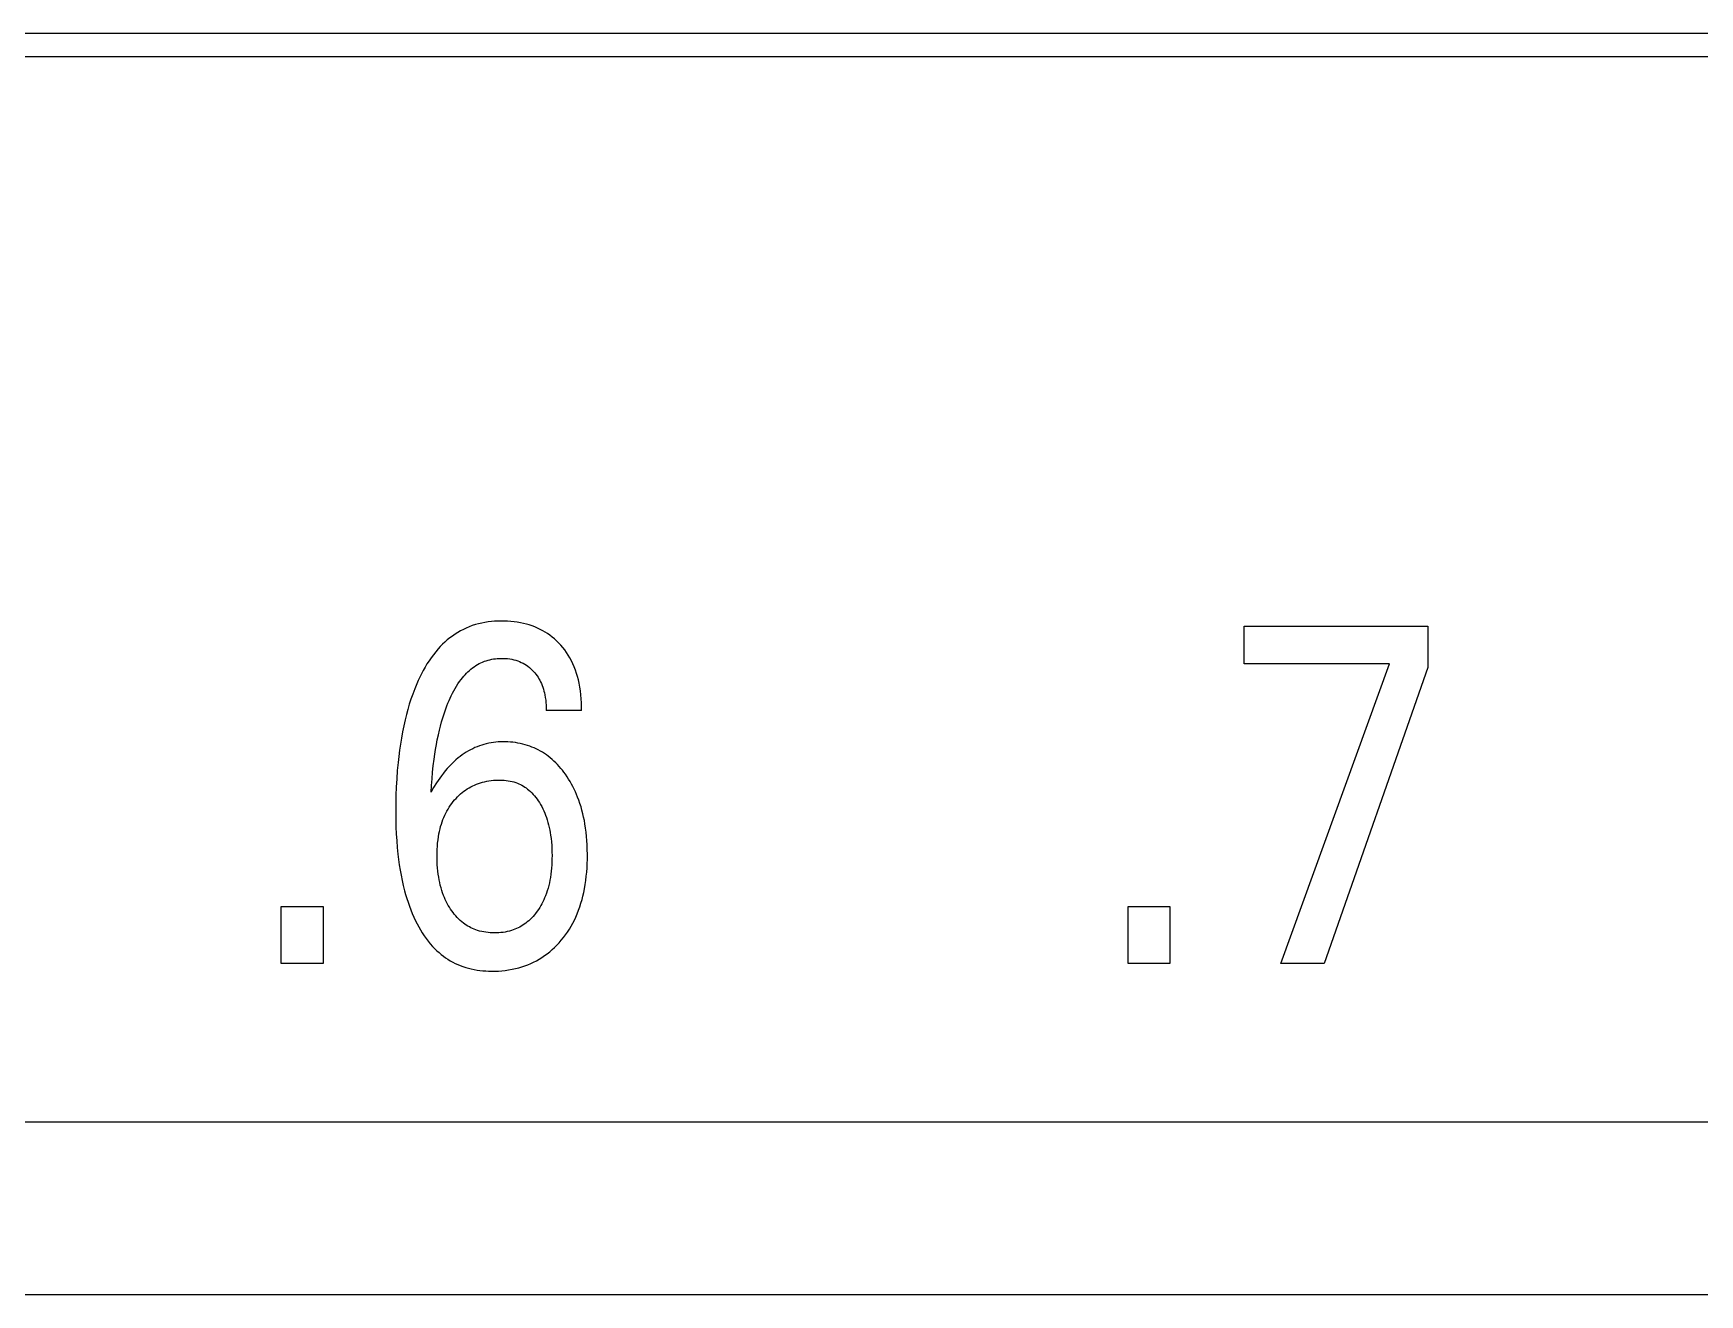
# Model space of a CAD drawing. Extents: x 867151 to 1787449, y -2071112 to -1028603.
# Drawn here: x 871190.04 to 871197.95, y -1032695.35 to -1032689.37 of the extents above; entities that cross this region are included whole.
import ezdxf

# ---------------------------------------------------------------- set-up
doc = ezdxf.new("R2010")
doc.units = 0
doc.header["$LTSCALE"] = 4
doc.header["$MEASUREMENT"] = 0
doc.layers.get('0').update_dxf_attribs({"linetype": 'CONTINUOUS'})
doc.layers.add('20000_FRONT_O', color=7, linetype='CONTINUOUS')

# ---------------------------------------------------------------- blocks, each defined once
blk = doc.blocks.new('CPU')
at = {"layer": '20000_FRONT_O', "color": 7, "linetype": 'Continuous'}
for p, q in [((82828.658, 11011.2525), (82805.908, 11011.2525)), ((82806.018, 11011.1425), (82828.548, 11011.1425)), ((82819.2983, 11008.2633), (82819.2983, 11008.4425)), ((82819.2983, 11008.4425), (82820.1683, 11008.4425)), ((82820.1683, 11008.4425), (82820.1683, 11008.2463)), ((82819.9878, 11008.2633), (82819.2983, 11008.2633)), ((82819.4716, 11006.8425), (82819.9878, 11008.2633)), ((82820.1683, 11008.2463), (82819.6775, 11006.8425)), ((82816.1565, 11008.0422), (82815.9887, 11008.0422)), ((82814.7323, 11006.8425), (82814.7323, 11007.1124)), ((82814.7323, 11007.1124), (82814.93, 11007.1124)), ((82814.93, 11007.1124), (82814.93, 11006.8425)), ((82818.7477, 11006.8425), (82818.7477, 11007.1124)), ((82818.7477, 11007.1124), (82818.9455, 11007.1124)), ((82818.9455, 11007.1124), (82818.9455, 11006.8425)), ((82814.93, 11006.8425), (82814.7323, 11006.8425)), ((82818.9455, 11006.8425), (82818.7477, 11006.8425)), ((82819.6775, 11006.8425), (82819.4716, 11006.8425)), ((82784.958, 11006.0925), (82826.958, 11006.0925)), ((82829.3837, 11005.2725), (82782.5398, 11005.2725))]:
    blk.add_line(p, q, dxfattribs=at)
for points in [[(82816.1565, 11008.0422), (82816.1563, 11008.0607), (82816.1556, 11008.0792), (82816.1545, 11008.0977), (82816.1528, 11008.1162), (82816.1506, 11008.1346), (82816.1478, 11008.1529), (82816.1443, 11008.1711), (82816.1408, 11008.1869), (82816.1367, 11008.2026), (82816.1321, 11008.2182), (82816.1269, 11008.2335), (82816.1212, 11008.2486), (82816.1148, 11008.2635), (82816.1077, 11008.2781), (82816.1006, 11008.2913), (82816.093, 11008.3042), (82816.0848, 11008.3168), (82816.076, 11008.329), (82816.0668, 11008.3408), (82816.057, 11008.3522), (82816.0468, 11008.3631), (82816.0371, 11008.3726), (82816.027, 11008.3817), (82816.0166, 11008.3904), (82816.0059, 11008.3986), (82815.9948, 11008.4064), (82815.9834, 11008.4137), (82815.9718, 11008.4205), (82815.9595, 11008.4269), (82815.9469, 11008.4328), (82815.9341, 11008.4383), (82815.9211, 11008.4431), (82815.9079, 11008.4475), (82815.8945, 11008.4514), (82815.881, 11008.4549), (82815.8661, 11008.4581), (82815.851, 11008.4608), (82815.8359, 11008.4629), (82815.8206, 11008.4645), (82815.8053, 11008.4656), (82815.79, 11008.4662), (82815.7746, 11008.4663), (82815.7591, 11008.466), (82815.7437, 11008.4651), (82815.7283, 11008.4638), (82815.7129, 11008.462), (82815.6976, 11008.4596), (82815.6824, 11008.4566), (82815.6674, 11008.4531), (82815.6525, 11008.4491), (82815.6378, 11008.4444), (82815.6234, 11008.4391), (82815.6092, 11008.4332), (82815.5955, 11008.4267), (82815.582, 11008.4197), (82815.5689, 11008.412), (82815.556, 11008.4039), (82815.5435, 11008.3952), (82815.5314, 11008.386), (82815.5195, 11008.3764), (82815.508, 11008.3663), (82815.4969, 11008.3558), (82815.4862, 11008.345), (82815.4758, 11008.3338), (82815.4643, 11008.3203), (82815.4532, 11008.3064), (82815.4427, 11008.2922), (82815.4327, 11008.2776), (82815.4231, 11008.2627), (82815.414, 11008.2475), (82815.4053, 11008.232), (82815.3971, 11008.2163), (82815.3892, 11008.2004), (82815.3817, 11008.1843), (82815.3745, 11008.1681), (82815.3648, 11008.1443), (82815.3556, 11008.1203), (82815.3472, 11008.0961), (82815.3393, 11008.0717), (82815.332, 11008.0471), (82815.3253, 11008.0224), (82815.3191, 11007.9975), (82815.3127, 11007.969), (82815.3068, 11007.9403), (82815.3016, 11007.9116), (82815.2969, 11007.8827), (82815.2927, 11007.8538), (82815.2891, 11007.8247), (82815.2858, 11007.7957), (82815.2823, 11007.7569), (82815.2794, 11007.7181), (82815.2772, 11007.6792), (82815.2758, 11007.6404), (82815.275, 11007.6015), (82815.2748, 11007.5626), (82815.2752, 11007.5221)], [(82815.4426, 11007.6544), (82815.4446, 11007.686), (82815.447, 11007.7175), (82815.4498, 11007.749), (82815.4531, 11007.7805), (82815.457, 11007.8119), (82815.4602, 11007.8349), (82815.4638, 11007.8578), (82815.4678, 11007.8807), (82815.4721, 11007.9034), (82815.4769, 11007.9261), (82815.4821, 11007.9487), (82815.487, 11007.9684), (82815.4924, 11007.9879), (82815.4981, 11008.0074), (82815.5042, 11008.0267), (82815.5108, 11008.0459), (82815.5179, 11008.0649), (82815.5226, 11008.0769), (82815.5276, 11008.0888), (82815.5328, 11008.1007), (82815.5383, 11008.1124), (82815.544, 11008.1239), (82815.55, 11008.1354), (82815.5564, 11008.1466), (82815.563, 11008.1577), (82815.57, 11008.1686), (82815.5774, 11008.1792), (82815.5851, 11008.1896), (82815.5911, 11008.1971), (82815.5972, 11008.2045), (82815.6036, 11008.2117), (82815.6102, 11008.2186), (82815.617, 11008.2254), (82815.624, 11008.2319), (82815.6312, 11008.2381), (82815.6387, 11008.244), (82815.6464, 11008.2497), (82815.6543, 11008.255), (82815.6624, 11008.2599), (82815.6707, 11008.2645), (82815.6787, 11008.2684), (82815.6869, 11008.272), (82815.6952, 11008.2753), (82815.7037, 11008.2782), (82815.7124, 11008.2807), (82815.7211, 11008.283), (82815.7299, 11008.2849), (82815.7388, 11008.2864), (82815.7477, 11008.2877), (82815.7566, 11008.2886), (82815.7656, 11008.2892), (82815.7746, 11008.2894), (82815.7848, 11008.2894), (82815.7951, 11008.2889), (82815.8052, 11008.2879), (82815.8153, 11008.2866), (82815.8253, 11008.2848), (82815.8353, 11008.2825), (82815.8442, 11008.28), (82815.8531, 11008.2772), (82815.8618, 11008.274), (82815.8703, 11008.2703), (82815.8786, 11008.2662), (82815.8867, 11008.2617), (82815.8944, 11008.2569), (82815.9018, 11008.2516), (82815.909, 11008.246), (82815.9159, 11008.24), (82815.9225, 11008.2337), (82815.9288, 11008.2271), (82815.9344, 11008.2206), (82815.9398, 11008.214), (82815.9448, 11008.2071), (82815.9496, 11008.2001), (82815.9541, 11008.1928), (82815.9582, 11008.1854), (82815.9621, 11008.1778), (82815.9659, 11008.1694), (82815.9694, 11008.1608), (82815.9726, 11008.1521), (82815.9754, 11008.1432), (82815.9779, 11008.1343), (82815.9801, 11008.1253), (82815.982, 11008.1162), (82815.9842, 11008.104), (82815.9859, 11008.0917), (82815.9871, 11008.0794), (82815.988, 11008.067), (82815.9885, 11008.0546), (82815.9887, 11008.0422)], [(82816.1833, 11007.3859), (82816.1826, 11007.4057), (82816.1814, 11007.4254), (82816.1798, 11007.4452), (82816.1777, 11007.4649), (82816.1752, 11007.4845), (82816.1721, 11007.5041), (82816.1692, 11007.5204), (82816.1659, 11007.5367), (82816.1622, 11007.5529), (82816.1581, 11007.5689), (82816.1536, 11007.5849), (82816.1486, 11007.6007), (82816.1432, 11007.6164), (82816.1374, 11007.6319), (82816.1322, 11007.6444), (82816.1267, 11007.6569), (82816.1209, 11007.6692), (82816.1148, 11007.6814), (82816.1084, 11007.6933), (82816.1016, 11007.7052), (82816.0945, 11007.7168), (82816.0871, 11007.7282), (82816.0794, 11007.7395), (82816.0724, 11007.7491), (82816.0652, 11007.7585), (82816.0577, 11007.7677), (82816.05, 11007.7767), (82816.042, 11007.7854), (82816.0338, 11007.794), (82816.0253, 11007.8022), (82816.0165, 11007.8102), (82816.0075, 11007.8178), (82815.9982, 11007.8251), (82815.9892, 11007.8317), (82815.9799, 11007.838), (82815.9705, 11007.844), (82815.9609, 11007.8496), (82815.951, 11007.855), (82815.9411, 11007.86), (82815.9309, 11007.8646), (82815.9206, 11007.869), (82815.9101, 11007.8729), (82815.8996, 11007.8765), (82815.8883, 11007.88), (82815.877, 11007.883), (82815.8655, 11007.8857), (82815.854, 11007.8879), (82815.8424, 11007.8898), (82815.8307, 11007.8913), (82815.819, 11007.8925), (82815.8072, 11007.8932), (82815.7955, 11007.8936), (82815.7837, 11007.8937), (82815.7722, 11007.8934), (82815.7608, 11007.8928), (82815.7494, 11007.8918), (82815.7381, 11007.8905), (82815.7268, 11007.8888), (82815.7156, 11007.8867), (82815.7044, 11007.8842), (82815.6934, 11007.8814), (82815.6825, 11007.8782), (82815.6717, 11007.8745), (82815.6609, 11007.8704), (82815.6502, 11007.8659), (82815.6397, 11007.861), (82815.6294, 11007.8557), (82815.6193, 11007.8501), (82815.6093, 11007.8441), (82815.5996, 11007.8378), (82815.59, 11007.8312), (82815.5807, 11007.8243), (82815.5716, 11007.8171), (82815.5605, 11007.8077), (82815.5497, 11007.798), (82815.5393, 11007.7879), (82815.5292, 11007.7774), (82815.5195, 11007.7667), (82815.51, 11007.7557), (82815.5009, 11007.7445), (82815.492, 11007.733), (82815.4834, 11007.7213), (82815.468, 11007.6988), (82815.4544, 11007.6765), (82815.4483, 11007.6655), (82815.4426, 11007.6544)], [(82815.5542, 11007.6181), (82815.5608, 11007.6256), (82815.5676, 11007.6328), (82815.5748, 11007.6398), (82815.5822, 11007.6465), (82815.5898, 11007.6529), (82815.5976, 11007.6591), (82815.6057, 11007.6649), (82815.614, 11007.6704), (82815.6225, 11007.6755), (82815.6311, 11007.6803), (82815.6399, 11007.6847), (82815.6488, 11007.6888), (82815.658, 11007.6925), (82815.6672, 11007.696), (82815.6766, 11007.699), (82815.686, 11007.7018), (82815.6963, 11007.7044), (82815.7067, 11007.7066), (82815.7171, 11007.7085), (82815.7276, 11007.71), (82815.7382, 11007.7111), (82815.7488, 11007.7118), (82815.7594, 11007.7122), (82815.7701, 11007.7123), (82815.7795, 11007.712), (82815.789, 11007.7114), (82815.7984, 11007.7105), (82815.8078, 11007.7093), (82815.8171, 11007.7077), (82815.8263, 11007.7057), (82815.8354, 11007.7033), (82815.8444, 11007.7004), (82815.8518, 11007.6976), (82815.8592, 11007.6946), (82815.8664, 11007.6912), (82815.8735, 11007.6875), (82815.8804, 11007.6835), (82815.8872, 11007.6792), (82815.8938, 11007.6747), (82815.9002, 11007.6699), (82815.9063, 11007.6649), (82815.9136, 11007.6584), (82815.9205, 11007.6517), (82815.9272, 11007.6446), (82815.9335, 11007.6373), (82815.9395, 11007.6297), (82815.9453, 11007.6218), (82815.9508, 11007.6138), (82815.956, 11007.6057), (82815.9618, 11007.596), (82815.9672, 11007.5862), (82815.9722, 11007.5762), (82815.977, 11007.5661), (82815.9814, 11007.5558), (82815.9855, 11007.5454), (82815.9893, 11007.5349), (82815.9931, 11007.5231), (82815.9966, 11007.5113), (82815.9998, 11007.4994), (82816.0026, 11007.4874), (82816.0051, 11007.4753), (82816.0073, 11007.4631), (82816.0093, 11007.4509), (82816.0114, 11007.4349), (82816.0131, 11007.4187), (82816.0144, 11007.4026), (82816.0152, 11007.3864), (82816.0157, 11007.3702), (82816.0159, 11007.3539), (82816.0158, 11007.3392), (82816.0153, 11007.3244), (82816.0146, 11007.3097), (82816.0135, 11007.295), (82816.0121, 11007.2803), (82816.0103, 11007.2657), (82816.0081, 11007.2511), (82816.0059, 11007.2383), (82816.0033, 11007.2256), (82816.0004, 11007.2129), (82815.9971, 11007.2004), (82815.9934, 11007.1879), (82815.9894, 11007.1756), (82815.9849, 11007.1634), (82815.981, 11007.1539), (82815.9768, 11007.1444), (82815.9724, 11007.1351), (82815.9677, 11007.1259), (82815.9627, 11007.1169), (82815.9574, 11007.108), (82815.9519, 11007.0993), (82815.9461, 11007.0908), (82815.9382, 11007.0803)], [(82815.9382, 11007.0803), (82815.9323, 11007.0729), (82815.9261, 11007.0657), (82815.9196, 11007.0588), (82815.9129, 11007.052), (82815.9059, 11007.0456), (82815.8987, 11007.0394), (82815.8912, 11007.0335), (82815.8843, 11007.0286), (82815.8773, 11007.0239), (82815.87, 11007.0195), (82815.8626, 11007.0154), (82815.855, 11007.0116), (82815.8473, 11007.008), (82815.8395, 11007.0048), (82815.8315, 11007.0018), (82815.8235, 11006.9991), (82815.8137, 11006.9963), (82815.8038, 11006.9939), (82815.7937, 11006.9919), (82815.7837, 11006.9903), (82815.7735, 11006.9891), (82815.7633, 11006.9883), (82815.7531, 11006.9878), (82815.7429, 11006.9877), (82815.7327, 11006.9878), (82815.7226, 11006.9883), (82815.7125, 11006.9892), (82815.7025, 11006.9904), (82815.6925, 11006.992), (82815.6826, 11006.994), (82815.6728, 11006.9964), (82815.6631, 11006.9993), (82815.6551, 11007.002), (82815.6472, 11007.005), (82815.6394, 11007.0083), (82815.6317, 11007.0119), (82815.6242, 11007.0158), (82815.6168, 11007.0199), (82815.6096, 11007.0244), (82815.6025, 11007.0291), (82815.5957, 11007.034), (82815.5878, 11007.0402), (82815.5802, 11007.0468), (82815.5729, 11007.0537), (82815.5659, 11007.0608), (82815.5592, 11007.0683), (82815.5527, 11007.076), (82815.5465, 11007.0839), (82815.5406, 11007.092), (82815.5347, 11007.1005), (82815.5292, 11007.1093), (82815.5239, 11007.1182), (82815.5189, 11007.1273), (82815.5142, 11007.1365), (82815.5098, 11007.1459), (82815.5056, 11007.1553), (82815.5018, 11007.1649), (82815.4973, 11007.1771), (82815.4932, 11007.1893), (82815.4896, 11007.2017), (82815.4863, 11007.2142), (82815.4833, 11007.2268), (82815.4807, 11007.2395), (82815.4785, 11007.2522), (82815.4763, 11007.2667), (82815.4745, 11007.2811), (82815.4731, 11007.2956), (82815.472, 11007.3102), (82815.4712, 11007.3247), (82815.4708, 11007.3393), (82815.4707, 11007.3539), (82815.4709, 11007.3689), (82815.4714, 11007.3838), (82815.4723, 11007.3987), (82815.4736, 11007.4136), (82815.4753, 11007.4284), (82815.4774, 11007.4432), (82815.48, 11007.4579), (82815.4823, 11007.4692), (82815.485, 11007.4805), (82815.4879, 11007.4917), (82815.4912, 11007.5028), (82815.4948, 11007.5138), (82815.4988, 11007.5246), (82815.5031, 11007.5354), (82815.5078, 11007.5459), (82815.5125, 11007.5556), (82815.5175, 11007.5651), (82815.5229, 11007.5745), (82815.5285, 11007.5837), (82815.5345, 11007.5926), (82815.5408, 11007.6014), (82815.5473, 11007.6099), (82815.5542, 11007.6181)], [(82815.2752, 11007.5221), (82815.2761, 11007.4897), (82815.2775, 11007.4573), (82815.2794, 11007.4249), (82815.282, 11007.3926), (82815.2852, 11007.3603), (82815.2882, 11007.3354), (82815.2917, 11007.3105), (82815.2956, 11007.2857), (82815.3, 11007.261), (82815.305, 11007.2364), (82815.3105, 11007.2119), (82815.3167, 11007.1876), (82815.3218, 11007.1692), (82815.3272, 11007.1509), (82815.3331, 11007.1328), (82815.3394, 11007.1148), (82815.3461, 11007.0969), (82815.3533, 11007.0792), (82815.361, 11007.0617), (82815.3691, 11007.0444), (82815.3764, 11007.0299), (82815.384, 11007.0157), (82815.3921, 11007.0016), (82815.4005, 11006.9878), (82815.4094, 11006.9743), (82815.4187, 11006.9611), (82815.4285, 11006.9482), (82815.4388, 11006.9358), (82815.4495, 11006.9237), (82815.4607, 11006.9121), (82815.4702, 11006.903), (82815.4801, 11006.8942), (82815.4902, 11006.8857), (82815.5006, 11006.8777), (82815.5113, 11006.87), (82815.5223, 11006.8627), (82815.5336, 11006.8558), (82815.545, 11006.8493), (82815.5567, 11006.8433), (82815.5687, 11006.8378), (82815.5808, 11006.8327), (82815.5937, 11006.8279), (82815.6067, 11006.8236), (82815.62, 11006.8199), (82815.6333, 11006.8166), (82815.6468, 11006.8139), (82815.6604, 11006.8115), (82815.6741, 11006.8097), (82815.6878, 11006.8082), (82815.7016, 11006.8072), (82815.7154, 11006.8065), (82815.7292, 11006.8062), (82815.7456, 11006.8064), (82815.7618, 11006.807), (82815.7781, 11006.8082), (82815.7942, 11006.8099), (82815.8103, 11006.8122), (82815.8263, 11006.815), (82815.8422, 11006.8185), (82815.8579, 11006.8225), (82815.8724, 11006.8268), (82815.8867, 11006.8316), (82815.9009, 11006.8369), (82815.9149, 11006.8427), (82815.9286, 11006.8491), (82815.9421, 11006.8559), (82815.9552, 11006.8633), (82815.9681, 11006.8712), (82815.9809, 11006.8798), (82815.9933, 11006.8889), (82816.0054, 11006.8984), (82816.017, 11006.9084), (82816.0284, 11006.9188), (82816.0393, 11006.9297), (82816.0498, 11006.9409), (82816.0599, 11006.9525), (82816.0702, 11006.9651), (82816.0799, 11006.9781), (82816.0893, 11006.9914), (82816.0981, 11007.0051), (82816.1065, 11007.019), (82816.1144, 11007.0332), (82816.1218, 11007.0477), (82816.1287, 11007.0624), (82816.1357, 11007.0786), (82816.1421, 11007.095), (82816.148, 11007.1116), (82816.1533, 11007.1284), (82816.1582, 11007.1453), (82816.1626, 11007.1624), (82816.1665, 11007.1796), (82816.17, 11007.1969), (82816.1734, 11007.2167), (82816.1763, 11007.2365), (82816.1786, 11007.2563), (82816.1805, 11007.2763), (82816.182, 11007.2962), (82816.183, 11007.3162), (82816.1835, 11007.3362), (82816.1837, 11007.3562), (82816.1833, 11007.3859)]]:
    blk.add_lwpolyline(points, dxfattribs=at)

msp = doc.modelspace()

# ---------------------------------------------------------------- block references
msp.add_blockref('CPU', (788376.4881, -1043700.6242))

doc.saveas('drawing.dxf')
